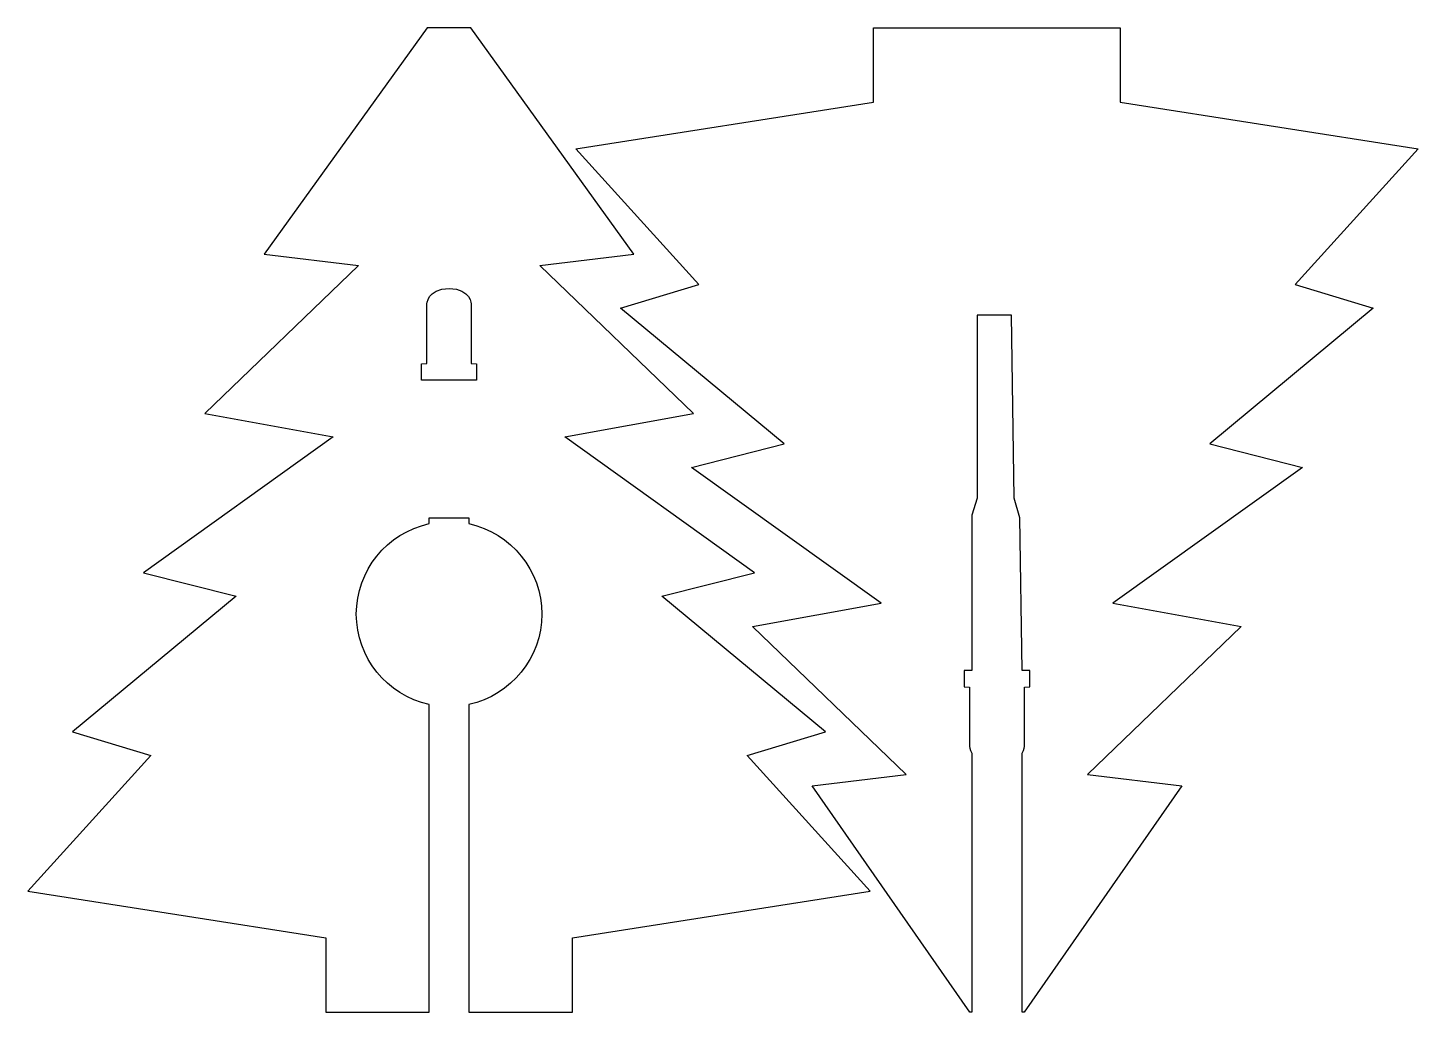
# Model space of a CAD drawing. Extents: x 61 to 209, y 191 to 296.
import ezdxf

# ---------------------------------------------------------------- set-up
doc = ezdxf.new("R2010")
doc.units = 0
doc.layers.add('Copie_de_objets_non_regroupes', color=7, linetype='CONTINUOUS')

msp = doc.modelspace()

# ---------------------------------------------------------------- linework, layer by layer
at = {"layer": 'Copie_de_objets_non_regroupes', "color": 7}
for p, q in [((103.47358, 295.741024), (86.13841, 271.664492)), ((105.795851, 295.744332), (103.47358, 295.741024)), ((108.118673, 295.741024), (105.795851, 295.744332)), ((125.45384, 271.664492), (108.118673, 295.741024)), ((150.924949, 295.101065), (150.924949, 295.742678)), ((150.924949, 295.742678), (164.038359, 295.742678)), ((164.038359, 295.742678), (177.152323, 295.742678)), ((177.152323, 295.742678), (177.152323, 295.101065)), ((150.924949, 287.827228), (150.924949, 295.101065)), ((177.152323, 295.101065), (177.152323, 287.827228)), ((119.258182, 282.869046), (150.924949, 287.827228)), ((177.152323, 287.827228), (208.81909, 282.869046)), ((132.33356, 268.434373), (119.258182, 282.869046)), ((208.81909, 282.869046), (195.743711, 268.434373)), ((86.13841, 271.664492), (96.158953, 270.449062)), ((115.433297, 270.449062), (125.45384, 271.664492)), ((96.158953, 270.449062), (79.821484, 254.723441)), ((131.770216, 254.723441), (115.433297, 270.449062)), ((105.795851, 267.995605), (105.795851, 267.995605)), ((124.026744, 265.927443), (132.33356, 268.434373)), ((195.743711, 268.434373), (204.049974, 265.927443)), ((103.437202, 260.032197), (103.437202, 266.302271)), ((108.155051, 266.302271), (108.155051, 260.032197)), ((141.402153, 251.49277), (124.026744, 265.927443)), ((165.582865, 265.183856), (161.929408, 265.183856)), ((161.929408, 265.183856), (161.929408, 245.709695)), ((165.865088, 245.709695), (165.582865, 265.183856)), ((204.049974, 265.927443), (186.674565, 251.49277)), ((102.872757, 260.00188), (103.437202, 260.032197)), ((102.872757, 258.277677), (102.872757, 260.00188)), ((108.155051, 260.032197), (108.719496, 260.00188)), ((108.719496, 260.00188), (108.719496, 258.277677)), ((105.795851, 258.277677), (102.872757, 258.277677)), ((108.719496, 258.277677), (105.795851, 258.277677)), ((79.821484, 254.723441), (93.47233, 252.217065)), ((118.119923, 252.217065), (131.770216, 254.723441)), ((93.47233, 252.217065), (73.322104, 237.782392)), ((138.270147, 237.782392), (118.119923, 252.217065)), ((131.564614, 248.986944), (141.402153, 251.49277)), ((186.674565, 251.49277), (196.512657, 248.986944)), ((151.714841, 234.552271), (131.564614, 248.986944)), ((196.512657, 248.986944), (176.36188, 234.552271)), ((161.929408, 245.709695), (161.364964, 243.892351)), ((166.461948, 243.602517), (165.865088, 245.709695)), ((161.364964, 243.892351), (161.364964, 227.364424)), ((103.686901, 242.996888), (103.686901, 243.600468)), ((103.686901, 243.600468), (107.904799, 243.600468)), ((107.904799, 243.600468), (107.904799, 243.002953)), ((166.711754, 227.364424), (166.461948, 243.602517)), ((73.322104, 237.782392), (83.159645, 235.276566)), ((128.432608, 235.276566), (138.270147, 237.782392)), ((83.159645, 235.276566), (65.784236, 220.841893)), ((145.807464, 220.841893), (128.432608, 235.276566)), ((138.063992, 232.045895), (151.714841, 234.552271)), ((176.36188, 234.552271), (190.012726, 232.045895)), ((154.401464, 216.320275), (138.063992, 232.045895)), ((190.012726, 232.045895), (173.675257, 216.320275)), ((161.364964, 227.364424), (160.55082, 227.364424)), ((160.55082, 227.364424), (160.55082, 225.640221)), ((167.526451, 227.364424), (166.711754, 227.364424)), ((167.526451, 225.640221), (167.526451, 227.364424)), ((160.55082, 225.640221), (161.115265, 225.609905)), ((161.115265, 225.609905), (161.115265, 219.339833)), ((166.962006, 225.609905), (167.526451, 225.640221)), ((166.962006, 219.339833), (166.962006, 225.609905)), ((103.686901, 191.026659), (103.686901, 223.755064)), ((107.904799, 223.760576), (107.904799, 191.026659)), ((65.784236, 220.841893), (74.090499, 218.334964)), ((137.501201, 218.334964), (145.807464, 220.841893)), ((74.090499, 218.334964), (61.015674, 203.900291)), ((150.576579, 203.900291), (137.501201, 218.334964)), ((161.364964, 218.566476), (161.364964, 191.028313)), ((166.711754, 191.028313), (166.711754, 218.565926)), ((144.380921, 215.104293), (154.401464, 216.320275)), ((173.675257, 216.320275), (183.695797, 215.104293)), ((161.151646, 191.028313), (144.380921, 215.104293)), ((183.695797, 215.104293), (166.925625, 191.028313)), ((61.015674, 203.900291), (92.682438, 198.942109)), ((118.909812, 198.942109), (150.576579, 203.900291)), ((92.682438, 198.942109), (92.682438, 191.668272)), ((118.909812, 191.668272), (118.909812, 198.942109)), ((92.682438, 191.668272), (92.682438, 191.026659)), ((92.682438, 191.026659), (103.686901, 191.026659)), ((107.904799, 191.026659), (118.909812, 191.026659)), ((118.909812, 191.026659), (118.909812, 191.668272)), ((161.364964, 191.028313), (161.151646, 191.028313)), ((166.925625, 191.028313), (166.711754, 191.028313))]:
    msp.add_line(p, q, dxfattribs=at)
for points in [[(103.437202, 266.302271), (103.437202, 266.302271), (103.438048, 267.995605), (105.795851, 267.995605)], [(105.795851, 267.995605), (108.153567, 267.995605), (108.155051, 266.302271), (108.155051, 266.302271)], [(95.937366, 233.378732), (95.943208, 238.006174), (99.166609, 242.00683), (103.686901, 242.996888)], [(107.904799, 243.002953), (112.427529, 242.012629), (115.651839, 238.008613), (115.654887, 233.378732)], [(103.686901, 223.755064), (99.164594, 224.745568), (95.940618, 228.749224), (95.937366, 233.378732)], [(115.654887, 233.378732), (115.648988, 228.751123), (112.425311, 224.750411), (107.904799, 223.760576)], [(161.115265, 219.339833), (161.115265, 219.339833), (161.118539, 218.96384), (161.364964, 218.566476)], [(166.711754, 218.565926), (166.958648, 218.963481), (166.962006, 219.339833), (166.962006, 219.339833)]]:
    msp.add_open_spline(points, degree=3, dxfattribs=at)

doc.saveas('drawing.dxf')
